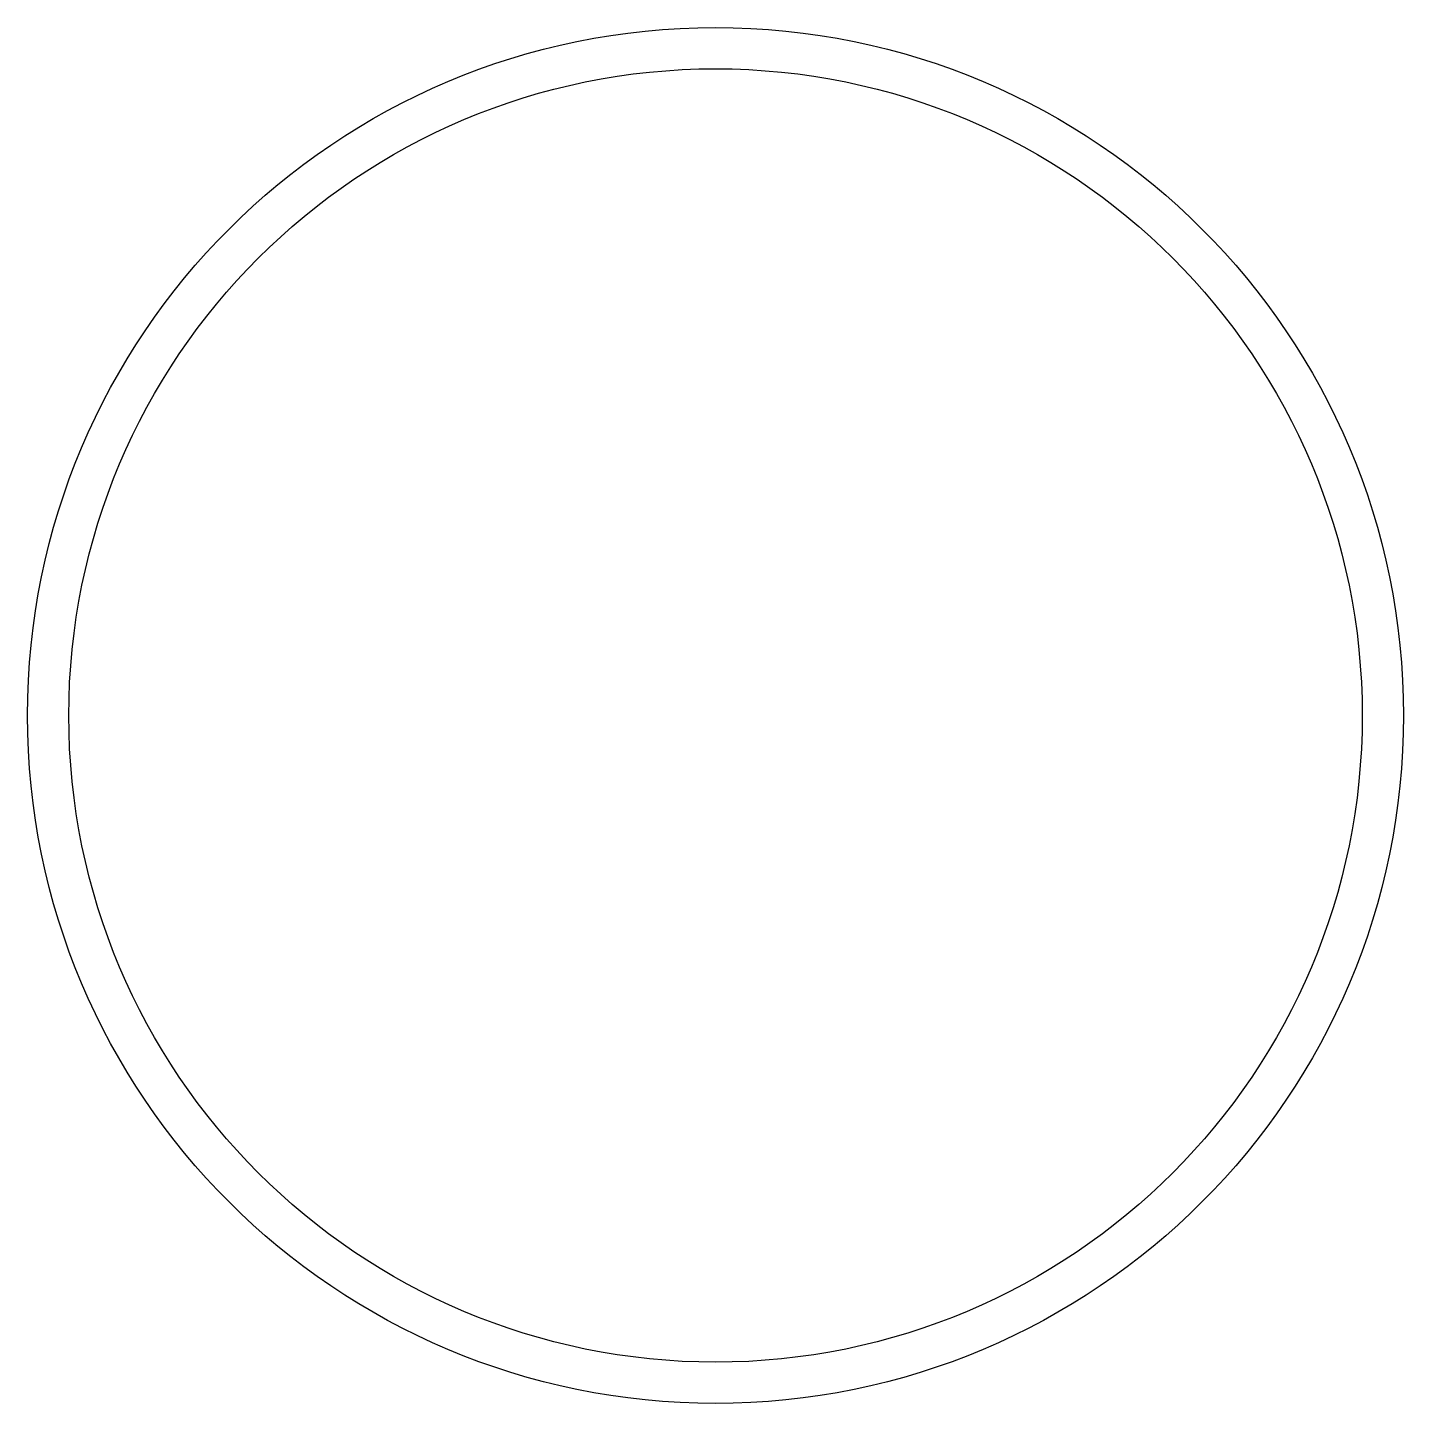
# Model space of a CAD drawing. Extents: x -164.2 to -114.2, y 158.3 to 208.3.
import ezdxf

# ---------------------------------------------------------------- set-up
doc = ezdxf.new("R2010")
doc.units = 0
doc.header["$LTSCALE"] = 15
doc.layers.get('0').update_dxf_attribs({"linetype": 'CONTINUOUS'})

msp = doc.modelspace()

# ---------------------------------------------------------------- linework, layer by layer
at = {"color": 0, "linetype": 'BYBLOCK'}
for radius in [25, 23.5]:
    msp.add_circle((-139.192, 183.331), radius, dxfattribs=at)

doc.saveas('drawing.dxf')
